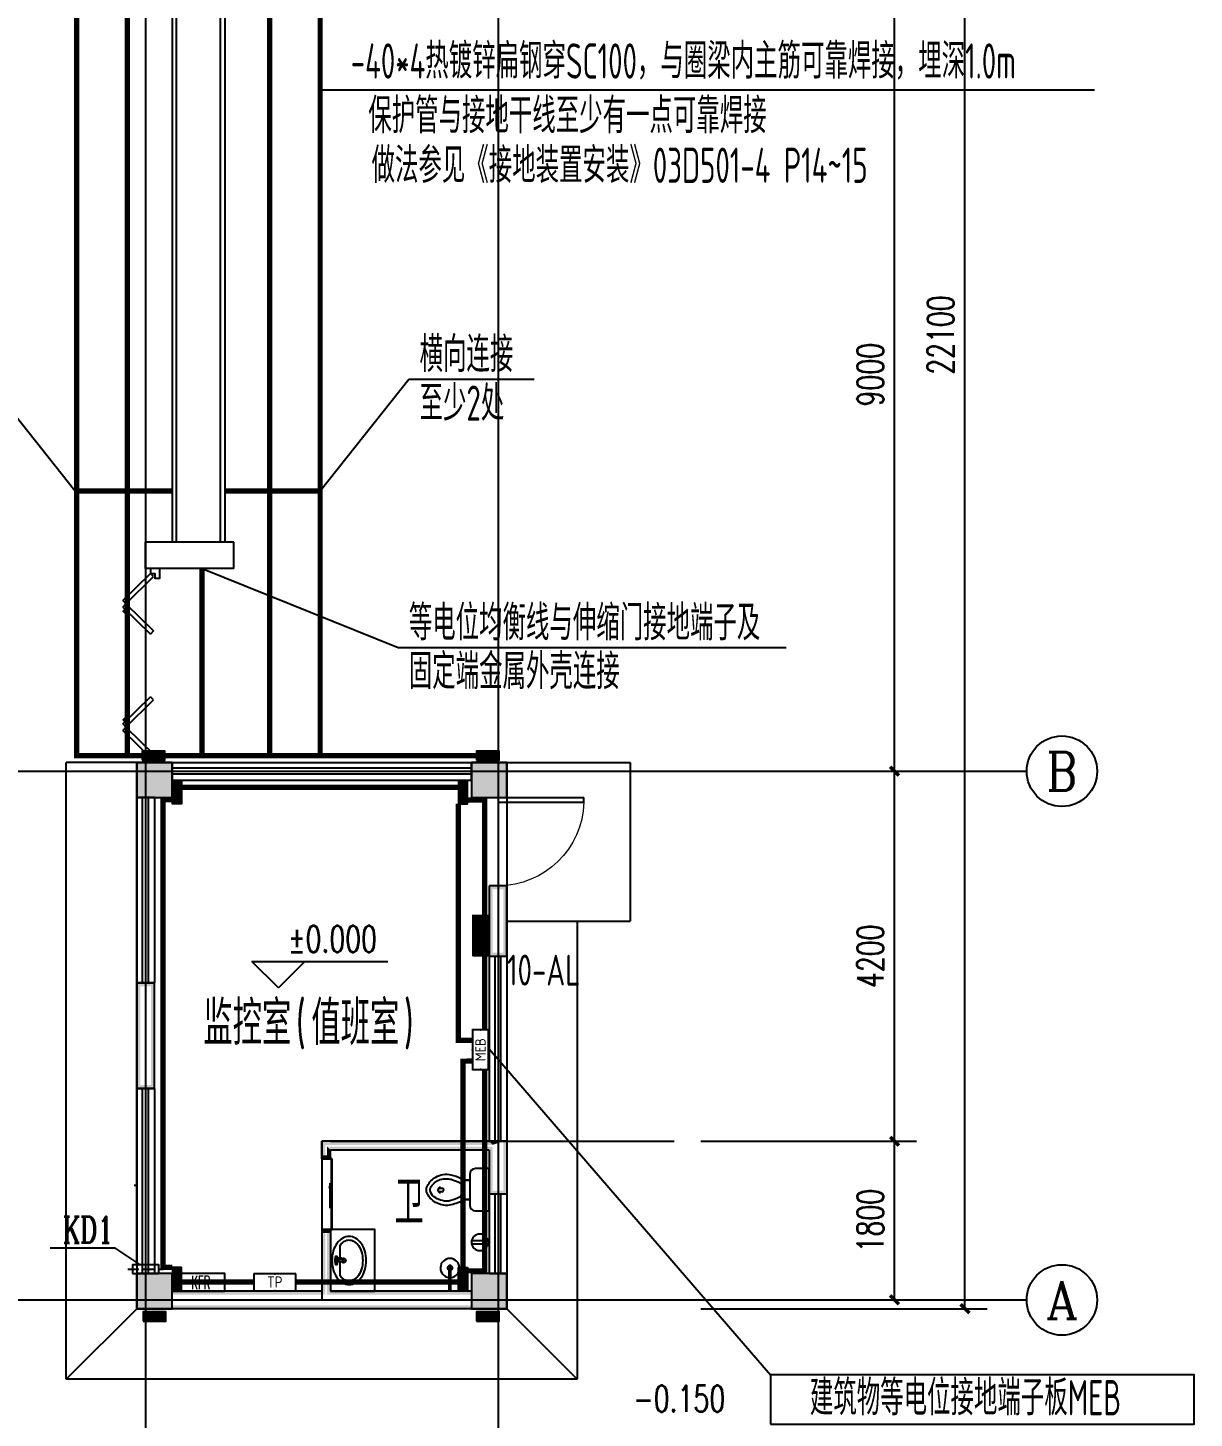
# Model space of a CAD drawing. Extents: x 5600590 to 5949977, y -428435 to -354779.
# Drawn here: x 5883758 to 5896996, y -402474 to -386696 of the extents above; entities that cross this region are included whole.
import ezdxf
from ezdxf.enums import TextEntityAlignment as Align

# ---------------------------------------------------------------- set-up
doc = ezdxf.new("R2010")
doc.units = 0
doc.header["$LTSCALE"] = 1000
doc.header["$MEASUREMENT"] = 0
doc.linetypes.add('DASH', pattern=[0.35, 0.25, -0.1])
doc.layers.get('0').update_dxf_attribs({"linetype": 'CONTINUOUS'})
doc.layers.get('Defpoints').update_dxf_attribs({"linetype": 'CONTINUOUS'})
for name, color, linetype in [('AXIS_TEXT', 7, 'CONTINUOUS'), ('EQUIP-箱柜', 3, 'CONTINUOUS'), ('KD', 191, 'CONTINUOUS'), ('PUB_HATCH', 8, 'CONTINUOUS'), ('SIG_TEXT', 7, 'CONTINUOUS'), ('WIRE-接地', 4, 'CONTINUOUS'), ('卫厨', 253, 'CONTINUOUS'), ('厨卫布置', 6, 'CONTINUOUS'), ('建筑底图', 251, 'CONTINUOUS'), ('电气', 3, 'CONTINUOUS'), ('电气文字', 7, 'CONTINUOUS')]:
    doc.layers.add(name, color=color, linetype=linetype)
doc.styles.add('_TCH_AXIS', font='COMPLEX', dxfattribs={"bigfont": 'GBCBIG'})
doc.styles.add('_TCH_DIM', font='SIMPLEX', dxfattribs={"bigfont": 'GBCBIG'})
doc.styles.add('_TCH_DIM_T3', font='SIMPLEX', dxfattribs={"width": 0.7058823529411765, "bigfont": 'GBCBIG'})
doc.styles.add('_TCH_LABEL', font='COMPLEX', dxfattribs={"bigfont": 'GBCBIG'})
doc.styles.add('_TEL_DIM', font='sceie.shx', dxfattribs={"width": 0.8, "height": 3.5, "bigfont": 'sceic.shx'})
doc.styles.add('COMPLEX', font='COMPLEX')
doc.styles.add('DIM_FONT', font='SIMPLEX', dxfattribs={"width": 0.7, "bigfont": 'GBCBIG'})
doc.styles.add('SCEI', font='sceie.shx', dxfattribs={"width": 0.75, "bigfont": 'sceic.shx'})
doc.styles.add('schuco', font='sceie.shx', dxfattribs={"width": 0.7, "bigfont": 'sceic.shx'})
doc.styles.add('TG_LINETYPE', font='SIMPLEX', dxfattribs={"width": 0.8, "height": 3, "bigfont": 'HZTXT'})
doc.linetypes.add('TG_接地', pattern='A,0.75,0,["/",TG_LINETYPE,S=0.05,R=-8.594366926962348,X=-0.1,Y=-0.045],0.65,-0.13,0.13,-0.13', length=2)
doc.dimstyles.new('_TCH_ARCH&&100', dxfattribs={"dimtxt": 297.5, "dimasz": 100, "dimexe": 250, "dimexo": 300, "dimgap": 126.25, "dimtad": 1, "dimdec": 0, "dimzin": 0, "dimdsep": 46, "dimtxsty": '_TCH_DIM_T3', "dimblk": 'ARCHTICK', "dimcen": 0.09, "dimclrt": 7, "dimazin": 2, "dimtfac": 1, "dimtdec": 0, "dimtix": 1, "dimtmove": 2, "dimatfit": 3, "dimfxl": 0, "dimtolj": 1, "dimtzin": 0, "dimarcsym": 0})
pattern_1 = [(135, (5292911.060000667, -4738581.722494749), (-11.22532015133644, -11.22532015133644), [])]

# ---------------------------------------------------------------- blocks, each defined once
blk = doc.blocks.new('_AXISO')
blk.add_circle((0, 0), 0.5)
at = {"layer": 'AXIS_TEXT', "style": 'COMPLEX', "width": 1.041666666666667}
blk.add_attdef('A', text='', height=0.56, dxfattribs=at).set_placement((-0.25, -0.28), (0.25, -0.28), align=Align.FIT)
blk = doc.blocks.new('$TwtSys$00000139')
at = {"color": 7}
for p, q in [((-18.75, 91.8558653543696, 1e-08), (-18.75, -91.8558653543696, 1e-08)), ((18.75, 91.8558653543696, 1e-08), (18.75, -91.8558653543696, 1e-08))]:
    blk.add_line(p, q, dxfattribs=at)
blk.add_circle((0, 0, 1e-08), 93.75)
blk = doc.blocks.new('$plan$00000379')
at = {"layer": '卫厨'}
for p, q in [((-574.8150030926518, 18.02611091148638), (-536.0122078462721, 18.02611091148638)), ((-571.793630337485, 18.02611091148638), (-571.793630337485, 18.02611091148638)), ((-536.0122078462721, -21.97388908851362), (-576.1223916524535, -21.44219996647485))]:
    blk.add_line(p, q, dxfattribs=at)
for points in [[(-285, -109.9999999999999, -0.08237143858099732), (-434.2430248575398, -171.1144866279471, -0.1740470824314706), (-591.8551810229347, -152.0541382201461, -0.1528473020657922), (-702.0939010830311, -45.51443286621149, -0.2548696817408012), (-702.0939010830311, 45.51443286621149, -0.1351933975900247), (-606.5586613463634, 144.4587849712505, -0.1926795873782602), (-434.2430248575398, 171.1144866279471, -0.06671492325264759), (-319.8015900733578, 127.9793987303869, 0.008412373634282743), (-285, 109.9999999999999), (-219.9999999999999, 109.9999999999999), (-220, -110)], [(-306.9262664991139, -0.8683674691580023, -0.07376387316381303), (-317.3481625441127, -63.70912111690426, -0.219411140403852), (-336.9936403498192, -85.0700682716493, -0.01801629876342241), (-436.0513107298644, -122.2654513507056, -0.1630079138164891), (-533.2458641866729, -122.2654513507056, -0.08455933645491755), (-606.1777308904076, -91.92717690741405, -0.1855194945922019), (-665.8032110443054, -26.45408592303762, -0.2527856251577699), (-657.7289295423222, 38.65732423044675, -0.08369401797054446), (-606.1777308904076, 90.19044196909805, -0.07832297871755105), (-556.067464850182, 115.1360233295108, -0.08695088721093433), (-476.9922120850791, 125.6434390788939, -0.07127759831526258), (-415.7427124434507, 114.2651814588573, -0.02171937501492694), (-371.3527887252725, 97.07749431069588, 0.0161687077751177), (-336.9936403498192, 83.3333333333333, -0.1587682366350777), (-323.7586917040814, 72.9958866810358, -0.168813717977954), (-307.532161522342, 11.58422568069976)]]:
    blk.add_lwpolyline(points, format="xyb", close=True, dxfattribs=at)
for points in [[(-155, 240, 0.4142135623730953), (-219.9999999999999, 174.9999999999999, 0.4142135623730953)], [(-220, -175.0000000000001, 0.4142135623730948), (-155, -240, 0.4142135623730948)]]:
    blk.add_lwpolyline(points, format="xyb", dxfattribs=at)
for points in [[(-219.9999999999999, 174.9999999999999), (-220, -175)], [(0, 240), (-155, 240)], [(0, -240), (0, 240)], [(-219.9999999999999, 109.9999999999999), (-284.9999999999999, 109.9999999999999)], [(-285, -110), (-220, -110)], [(-155, -240), (0, -240)]]:
    blk.add_lwpolyline(points, dxfattribs=at)
for centre, radius, start, end in [((-548.839700754657, -2.590130554557462), 33.1624146246389, 100.0495452038997, 259.9504547961003), ((-536.0122078462721, -1.973889088513616), 20, 270, 90.00000000000001)]:
    blk.add_arc(centre, radius, start, end, dxfattribs=at)
blk = doc.blocks.new('$plan$00001626')
at = {"layer": '卫厨'}
blk.add_line((-10, 0), (10, 0), dxfattribs=at)
for points in [[(-123.5850770461802, 0), (132.8539606642444, 0)], [(-10, 0), (-10, -263.2773015346211)], [(10, 0), (10, -263.2773015346211)]]:
    blk.add_lwpolyline(points, dxfattribs=at)
for centre, radius, start, end in [((-1.818989403545856e-12, -262.4855752721051), 108.1369439929635, 95.30602732620896, 84.69397267379104), ((-1.818989403545856e-12, -262.4855752721051), 28.32655449442026, 110.6724887800963, 69.32751121990371), ((-1.818989403545856e-12, -260.1744987108068), 10.47030970714016, 197.2380860628321, 342.7619139371679)]:
    blk.add_arc(centre, radius, start, end, dxfattribs=at)
blk = doc.blocks.new('$lvtry$00000195')
at = {"color": 0}
for p, q in [((-165.1691291685966, -91.37854711315595), (-34.43534029864168, -91.37854711315595)), ((-16.69233966809043, -58.32463462447049), (-16.69233966809043, -48.48868728950038)), ((-16.18431635629895, -91.37854711315595), (-10.95621004794884, -91.37854711315595)), ((10.95620921340378, -91.37854711315595), (165.1691283340515, -91.37854711315595)), ((16.69233883354536, -58.32463462447049), (16.69233883354536, -48.48868728950038))]:
    blk.add_line(p, q, dxfattribs=at)
blk.add_lwpolyline([(272.6389248470841, -194.7421038927423, -0.132138150954981), (253.5803441062635, -265.5990382041637, -0.1066614028990579), (192.7848324525585, -332.4455661378452, -0.08333936943727896), (107.9217584108592, -373.8538565439521, -0.07203938757544345), (-4.172434273641557e-07, -389.4842077855137, -0.0720393875754408), (-107.9217592453751, -373.8538565439521, -0.08333936943727983), (-192.7848332870744, -332.4455661378452, -0.1066614028990598), (-253.5803449407795, -265.5990382041928, -0.1321381509549841), (-272.6389256816001, -194.7421038927714, -0.1321381509549794), (-253.5803449407795, -123.8851695813501, -0.1066614028990545), (-192.7848332870744, -57.03864164766856, -0.08333936943728208), (-107.9217592453751, -15.63035124156158, -0.07203938757544434), (-4.172725311946124e-07, 0, -0.07203938757544699), (107.9217584108592, -15.63035124156158, -0.08333936943728112), (192.7848324525585, -57.03864164766856, -0.1066614028990595), (253.5803441062635, -123.885169581321, -0.1321381509549796)], format="xyb", close=True, dxfattribs=at)
blk.add_circle((-4.172725311946124e-07, -58.32463462447049), 16.69233925081608, dxfattribs=at)
for centre, radius, start, end in [((-131.3919274636246, -194.7421038927569), 101.2469982179396, 149.890599619103, 180), ((-68.2857936002656, -231.3372843045508), 174.1962364631342, 128.9256896159892, 149.890599619103), ((-165.1691291685966, -111.3785471131559), 20, 90, 128.9256896159892), ((-40.18135765722764, -49.11782039451646), 10.06450358181337, 106.6095606707905, 258.1648168314234), ((-64.28781055433137, 218.3654626998468), 258.7112282179222, 274.7069152505645, 282.3731635936319), ((-74.62124821597172, -228.4838567084807), 172.5795059260873, 71.36004855192897, 79.18732016849276), ((-28.90521539268593, -95.1004367924179), 6.774339234079719, 155.3439801166094, 308.3224154564381), ((-170.980091672518, 3.459482849924825), 166.2489730946692, 324.8410728659958, 338.133718030356), ((-170.980091672518, 3.459482849924825), 169.652629299969, 324.8410728659958, 331.3523341770557), ((-28.90521539268593, -95.1004367924179), 3.370683028779979, 155.3439801166094, 308.3224154564381), ((100.4320492770821, -209.8662862320198), 169.6526292999691, 132.31406139628, 138.8253227073732), ((-4.172725311946124e-07, -130.729449080769), 25.04147884924896, 112.5160031671943, 67.4839968328057), ((100.4320492770821, -209.8662862320198), 166.2489730946693, 125.5326775435753, 138.8253227073732), ((-12.26054613540691, -73.92359848564956), 10.59940537502004, 201.8923753688605, 261.7740202046142), ((-4.172725311946124e-07, -48.48868728950038), 16.69233925081608, 0, 180), ((-381.0866104367124, -130.7378858590819), 372.2172360846195, 2.398242787222265, 6.762688832824211), ((-4.172725311946124e-07, -111.4875916514429), 9.902517937004529, 201.7836930228204, 338.2163069771796), ((64.28780971978631, 218.3654626998468), 258.7112282179222, 257.626836406368, 265.2930847494355), ((381.0866096021673, -130.7378858590528), 372.2172360846195, 170.1008309111423, 177.6017572127778), ((74.62124738151397, -228.4838567084807), 172.5795059260873, 100.8126798315072, 110.4190736218762), ((40.18135682268257, -49.11782039451646), 10.06450358181337, 281.8351831685765, 73.39043932920947), ((165.1691283340515, -111.3785471131559), 20, 51.07431038401079, 90), ((165.1691283340515, -111.3785471131559), 20, 51.07431038401079, 90), ((68.28579276577875, -231.3372843045508), 174.1962364631293, 30.10940038089703, 51.07431038401079), ((131.3919266291668, -194.7421038927569), 101.2469982179356, 0, 30.10940038089703), ((-131.3919274636537, -194.7421038927569), 101.2469982179332, 180, 210.109400380897), ((-68.2857936002656, -158.1469234809629), 174.1962364631246, 210.109400380897, 234.462320201174), ((-27.00015761008763, -100.347037374042), 245.2267269097811, 234.462320201174, 253.5182607968169), ((27.00015677554256, -100.347037374042), 245.2267269097772, 286.4817392031831, 305.537679798826), ((68.28579276577875, -158.1469234809629), 174.1962364631294, 305.537679798826, 329.890599619103), ((131.3919266291668, -194.7421038927569), 101.2469982179359, 329.890599619103, 0), ((-4.172725311946124e-07, -9.089240177010652), 340.394967608484, 253.5182607968169, 270), ((-4.172725311946124e-07, -9.089240177039756), 340.3949676084785, 270, 286.4817392031831)]:
    blk.add_arc(centre, radius, start, end, dxfattribs=at)
for p in [(-4.172725311946124e-07, -58.32463462447049), (-4.172725311946124e-07, -130.729449080769)]:
    blk.add_point(p, dxfattribs=at)
blk = doc.blocks.new('2sgfsgfgsfdgfsdgsdgfs')
at = {"layer": '厨卫布置'}
blk.add_lwpolyline([(0, -600), (200, -600), (200, 0), (0, 0)], close=True, dxfattribs=at)
at = {"layer": '厨卫布置', "style": 'DIM_FONT', "width": 0.5624999999999999}
blk.add_text('KFR', height=150, rotation=90, dxfattribs=at).set_placement((177.2764637254331, -383.0082494236558))
blk = doc.blocks.new('kk')
at = {"linetype": 'DASH', "ltscale": 0.5}
blk.add_wipeout([(-49.999999999999986, -150.00000000000006), (-49.99999999999998, 150), (50.00000000000001, 150), (49.999999999999936, -149.99999999999994)], dxfattribs=at).dxf.layer = 'KD'
at = {"layer": 'KD', "linetype": 'DASH', "ltscale": 0.5}
blk.add_line((0, -200), (0, 200), dxfattribs=at)
blk.add_lwpolyline([(-50, -150), (-50, 150), (50, 150), (50, -150)], close=True, dxfattribs=at)
at = {"layer": 'KD'}
blk.add_lwpolyline([(-49.99999999999999, -150), (-49.99999999999998, 150), (50.00000000000001, 150), (49.99999999999994, -150)], close=True, dxfattribs=at)
blk = doc.blocks.new('_ArchTick')
at = {"color": 0, "linetype": 'ByBlock', "const_width": 0.4}
blk.add_lwpolyline([(-0.5, -0.5), (0.5, 0.5)], dxfattribs=at)
blk = doc.blocks.new('*D30')
at = {"layer": 'Defpoints', "color": 0, "transparency": 16777216}
for p in [(5891094.927517417, -379132.3666890896), (5894394.927517419, -379132.3666890896), (5891094.927517417, -401232.3666890897)]:
    blk.add_point(p, dxfattribs=at)
at = {"layer": '建筑底图', "color": 0, "lineweight": -2, "transparency": 16777216}
for p, q in [((5891394.927517417, -379132.3666890896), (5894644.927517419, -379132.3666890896)), ((5894394.927517419, -401232.3666890897), (5894394.927517419, -379132.3666890896)), ((5891394.927517417, -401232.3666890897), (5894644.927517419, -401232.3666890897))]:
    blk.add_line(p, q, dxfattribs=at)
at = {"layer": '建筑底图', "color": 0, "lineweight": -2, "transparency": 16777216, "xscale": 100, "yscale": 100, "zscale": 100}
for p, rotation in [((5894394.927517419, -379132.3666890896), 90), ((5894394.927517419, -401232.3666890897), 270)]:
    blk.add_blockref('_ArchTick', p, dxfattribs=dict(at, rotation=rotation))
at = {"layer": '建筑底图', "color": 7, "transparency": 16777216, "insert": (5894119.927517419, -390182.3666890887), "char_height": 297.5, "attachment_point": 5, "rotation": 90, "style": '_TCH_DIM_T3'}
blk.add_mtext('\\A1;22100', dxfattribs=at)
blk = doc.blocks.new('*D31')
at = {"layer": 'Defpoints', "color": 0, "transparency": 16777216}
for p in [(5891094.927517417, -399332.3666890897), (5893594.927517419, -399332.3666890897), (5891094.927517417, -401132.3666890897)]:
    blk.add_point(p, dxfattribs=at)
at = {"layer": '建筑底图', "color": 0, "lineweight": -2, "transparency": 16777216}
for p, q in [((5891394.927517417, -399332.3666890897), (5893844.927517419, -399332.3666890897)), ((5893594.927517419, -401132.3666890897), (5893594.927517419, -399332.3666890897)), ((5891394.927517417, -401132.3666890897), (5893844.927517419, -401132.3666890897))]:
    blk.add_line(p, q, dxfattribs=at)
at = {"layer": '建筑底图', "color": 0, "lineweight": -2, "transparency": 16777216, "xscale": 100, "yscale": 100, "zscale": 100}
for p, rotation in [((5893594.927517419, -399332.3666890897), 90), ((5893594.927517419, -401132.3666890897), 270)]:
    blk.add_blockref('_ArchTick', p, dxfattribs=dict(at, rotation=rotation))
at = {"layer": '建筑底图', "color": 7, "transparency": 16777216, "insert": (5893319.927517419, -400232.3666890888), "char_height": 297.5, "attachment_point": 5, "rotation": 90, "style": '_TCH_DIM_T3'}
blk.add_mtext('\\A1;1800', dxfattribs=at)
blk = doc.blocks.new('*D32')
at = {"layer": 'Defpoints', "color": 0, "transparency": 16777216}
for p in [(5891094.927517417, -395132.3666890897), (5893594.927517419, -395132.3666890897), (5891094.927517417, -399332.3666890897)]:
    blk.add_point(p, dxfattribs=at)
at = {"layer": '建筑底图', "color": 0, "lineweight": -2, "transparency": 16777216}
for p, q in [((5891394.927517417, -395132.3666890897), (5893844.927517419, -395132.3666890897)), ((5893594.927517419, -399332.3666890897), (5893594.927517419, -395132.3666890897)), ((5891394.927517417, -399332.3666890897), (5893844.927517419, -399332.3666890897))]:
    blk.add_line(p, q, dxfattribs=at)
at = {"layer": '建筑底图', "color": 0, "lineweight": -2, "transparency": 16777216, "xscale": 100, "yscale": 100, "zscale": 100}
for p, rotation in [((5893594.927517419, -395132.3666890897), 90), ((5893594.927517419, -399332.3666890897), 270)]:
    blk.add_blockref('_ArchTick', p, dxfattribs=dict(at, rotation=rotation))
at = {"layer": '建筑底图', "color": 7, "transparency": 16777216, "insert": (5893319.927517419, -397232.3666890888), "char_height": 297.5, "attachment_point": 5, "rotation": 90, "style": '_TCH_DIM_T3'}
blk.add_mtext('\\A1;4200', dxfattribs=at)
blk = doc.blocks.new('*D33')
at = {"layer": 'Defpoints', "color": 0, "transparency": 16777216}
for p in [(5891094.927517417, -386132.3666890896), (5893594.927517419, -386132.3666890896), (5891094.927517417, -395132.3666890897)]:
    blk.add_point(p, dxfattribs=at)
at = {"layer": '建筑底图', "color": 0, "lineweight": -2, "transparency": 16777216}
for p, q in [((5891394.927517417, -386132.3666890896), (5893844.927517419, -386132.3666890896)), ((5893594.927517419, -395132.3666890897), (5893594.927517419, -386132.3666890896)), ((5891394.927517417, -395132.3666890897), (5893844.927517419, -395132.3666890897))]:
    blk.add_line(p, q, dxfattribs=at)
at = {"layer": '建筑底图', "color": 0, "lineweight": -2, "transparency": 16777216, "xscale": 100, "yscale": 100, "zscale": 100}
for p, rotation in [((5893594.927517419, -386132.3666890896), 90), ((5893594.927517419, -395132.3666890897), 270)]:
    blk.add_blockref('_ArchTick', p, dxfattribs=dict(at, rotation=rotation))
at = {"layer": '建筑底图', "color": 7, "transparency": 16777216, "insert": (5893319.927517419, -390632.3666890887), "char_height": 297.5, "attachment_point": 5, "rotation": 90, "style": '_TCH_DIM_T3'}
blk.add_mtext('\\A1;9000', dxfattribs=at)
blk = doc.blocks.new('$DorLib2D$00000034')
for p, q in [((-0.3348234125231649, 0.1426552639182747), (-0.4750000000005821, 1.005618107304962e-12)), ((-0.3181802983995001, 0.1263013287125923), (-0.4583568858769172, -0.01635393520467663)), ((-0.3348234125231649, 0.1426552639182747), (-0.3181802983995001, 0.1263013287125923)), ((-0.3015371842758353, 0.1426552639182747), (-0.3181802983995001, 0.1263013287125923)), ((-0.3181802983995001, 0.1263013287125923), (-0.1780037109220829, -0.01635393520467663)), ((-0.3015371842758353, 0.1426552639182747), (-0.161360596798418, 1.005629949683892e-12)), ((0.3015371842758353, 0.1426552639182747), (0.161360596798418, 1.005629949683892e-12)), ((0.3181802983995001, 0.1263013287125923), (0.1780037109220829, -0.01635393520467663)), ((0.3015371842758353, 0.1426552639182747), (0.3181802983995001, 0.1263013287125923)), ((0.3348234125231649, 0.1426552639182747), (0.3181802983995001, 0.1263013287125923)), ((0.3181802983995001, 0.1263013287125923), (0.4583568858769172, -0.01635393520467663)), ((0.3348234125231649, 0.1426552639182747), (0.4750000000005821, 1.005618107304962e-12)), ((-0.5000000000006187, -0.04799999999931984), (-0.5000000000007416, 1.009889653385773e-12)), ((-0.4583568858769172, -0.01635393520467663), (-0.4750000000005821, 1.005618107304962e-12)), ((-0.1780037109220829, -0.01635393520467663), (-0.161360596798418, 1.005629949683892e-12)), ((0.1780037109220829, -0.01635393520467663), (0.161360596798418, 1.005629949683892e-12)), ((0.4583568858769172, -0.01635393520467663), (0.4750000000005821, 1.005618107304962e-12)), ((0.5000000000007416, -0.04799999999931984), (0.5000000000007416, 1.009889653385773e-12))]:
    blk.add_line(p, q)
for points in [[(-0.2898728090204765, 0.1307846330202903), (-0.2803624580926677, 0.1401297388521084), (-0.2549744755672762, 0.114292832613611), (-0.2644848264950846, 0.1049477267817925)], [(-0.2866020219793401, 0.1274560101955572), (-0.2804202938762643, 0.1335303289862392), (-0.2615738854331457, 0.1143506683972074), (-0.2677556135362211, 0.1082763496065255)], [(0.2898728090204765, 0.1307846330202903), (0.2803624580926677, 0.1401297388521084), (0.2549744755672762, 0.114292832613611), (0.2644848264950846, 0.1049477267817925)], [(0.2866020219793401, 0.1274560101955572), (0.2804202938762643, 0.1335303289862392), (0.2615738854331457, 0.1143506683972074), (0.2677556135362211, 0.1082763496065255)], [(-0.5000000000006185, 7.574172400385726e-13), (-0.4750000000005819, 7.548450753351198e-13), (-0.4750000000005796, -0.02299999999928072), (-0.4500000000005404, -0.02299999999928072), (-0.4500000000005404, -0.04799999999931984), (-0.5000000000006187, -0.04799999999931984)], [(0.5000000000006185, 7.574172400385726e-13), (0.4750000000005819, 7.548450753351198e-13), (0.4750000000005796, -0.02299999999928072), (0.4500000000005404, -0.02299999999928072), (0.4500000000005404, -0.04799999999931984), (0.5000000000006187, -0.04799999999931984)]]:
    blk.add_lwpolyline(points)
blk = doc.blocks.new('$WINLIB2D$00000001')
at = {"color": 0}
for points in [[(-0.4999999999999964, 0.5000000000000142), (-0.4999999999999964, -0.4999999999999858)], [(-0.4999999999999964, 0.5000000000000142), (0.5000000000000036, 0.5000000000000142)], [(0.5000000000000036, -0.4999999999999858), (0.5000000000000036, 0.5000000000000142)], [(0.5000000000000036, 0.1666666666666714), (-0.4999999999999964, 0.1666666666666714)], [(0.5000000000000036, -0.1666666666666572), (-0.4999999999999964, -0.1666666666666572)], [(-0.4999999999999964, -0.4999999999999858), (0.5000000000000036, -0.4999999999999858)]]:
    blk.add_lwpolyline(points, dxfattribs=at)
blk = doc.blocks.new('$DorLib2D$00000129')
at = {"color": 0, "linetype": 'Continuous'}
for p, q in [((-0.5, 0.5450265822420022), (-0.5, 0.6866180048083095)), ((-0.5, 0.6866180048083095), (0.5, 0.6866180048083095)), ((0.5, 0.6866180048083095), (0.5, 0.5450265822420022)), ((0.5, 0.5450265822420022), (-0.5, 0.5450265822420022)), ((-0.5, 0.5000000000000213), (-0.5, 0.5450265822420022)), ((-0.2000000000007276, 0.4374999999999929), (0.1583561238185212, 0.4374999999999929)), ((0.1583561238185212, 0.4374999999999929), (0.08044729752509738, 0.3407772342442641)), ((0.08044729752509738, 0.3407772342442641), (0.08044729752509738, 0.4375)), ((0.5, 0.5000000000000213), (0.5, 0.5450265822420022))]:
    blk.add_line(p, q, dxfattribs=at)
blk = doc.blocks.new('$DorLib2D$00000001')
for p, q in [((0.45, 0.9750000000000001), (0.5000000000000002, 0.9750000000000001)), ((0.45, 0), (0.45, 0.9750000000000001)), ((0.5, 0), (0.5, 0.9750000000000001)), ((0.5, 0), (0.45, 0))]:
    blk.add_line(p, q)
at = {"lineweight": 13}
blk.add_arc((0.475, 0), 0.975, 91.4692835813538, 180, dxfattribs=at)
blk = doc.blocks.new('_FZH')
blk.add_lwpolyline([(-0.5, -0.5), (0.5, -0.5), (0.5, 0.5), (-0.5, 0.5)], close=True)
at = {"layer": 'PUB_HATCH'}
blk.add_solid([(-0.5, -0.5), (0.5, -0.5), (-0.5, 0.5), (0.5, 0.5)], dxfattribs=at)
blk = doc.blocks.new('$equip$00002907')
for p, q in [((0.75, 0.5999999999949068), (-0.75, 0.5999999999949068)), ((-0.75, 0.5999999999949068), (-0.75, 0)), ((0.75, 0), (0.75, 0.5999999999949068)), ((-0.75, 0), (0.75, 0))]:
    blk.add_line(p, q)
at = {"const_width": 0.06666666666666667}
blk.add_lwpolyline([(-0.75, 0.5999999999949068), (-0.75, 0), (0.75, 0), (0.75, 0.5999999999949068), (-0.75, 0.5999999999949068), (-0.75, 0)], dxfattribs=at)
for p in [(0, 0.5999999999949068), (-0.75, 0.2999999999992724), (0, 0), (0.75, 0.2999999999992724)]:
    blk.add_point(p)
at = {"color": 7, "style": '_TEL_DIM'}
blk.add_attdef('$TEXT$', text='', height=0.4, dxfattribs=at).set_placement((0, 0.2999999999956344), align=Align.MIDDLE_CENTER)
at = {"color": 7, "style": '_TEL_DIM', "flags": 1}
for tag in ['REMARK', 'A']:
    blk.add_attdef(tag, text='', height=2e-05, dxfattribs=at).set_placement((0, 0), align=Align.MIDDLE_CENTER)
blk = doc.blocks.new('*X111')
at = {"color": 0}
for p, q in [((-250, 32.84271247461896), (-82.84271247461896, 200)), ((-250, 68.19805153394634), (-118.1980515339463, 200)), ((-250, 103.5533905932737), (-153.5533905932737, 200)), ((-250, 138.9087296526011), (-188.9087296526011, 200)), ((-250, 174.2640687119285), (-224.2640687119285, 200)), ((-247.4873734152916, 0), (-47.48737341529158, 200)), ((-212.1320343559642, 0), (-12.13203435596424, 200)), ((-176.7766952966369, 0), (23.22330470336314, 200)), ((-141.4213562373095, 0), (58.57864376269053, 200)), ((-106.0660171779821, 0), (93.93398282201788, 200)), ((-70.71067811865474, 0), (129.2893218813453, 200)), ((-35.35533905932737, 0), (164.6446609406726, 200)), ((0, 0), (200, 200)), ((35.35533905932737, 0), (235.3553390593274, 200)), ((70.71067811865474, 0), (250, 179.2893218813453)), ((106.0660171779821, 0), (250, 143.9339828220179)), ((141.4213562373095, 0), (250, 108.5786437626905)), ((176.7766952966369, 0), (250, 73.22330470336315)), ((212.1320343559642, 0), (250, 37.86796564403577)), ((247.4873734152916, 0), (250, 2.512626584708425))]:
    blk.add_line(p, q, dxfattribs=at)
blk = doc.blocks.new('$equip$00002943')
for p, q in [((-0.75, 0.5999999999985448), (-0.75, 0)), ((0.75, 0.5999999999985448), (-0.75, 0.5999999999985448)), ((0.75, 0), (0.75, 0.5999999999985448)), ((-0.75, 0), (0.75, 0))]:
    blk.add_line(p, q)
for points, const_width in [([(-0.75, 0.2999999999992724), (0.75, 0.2999999999992724)], 0.6000000000000001), ([(-0.75, 0.5999999999985448), (-0.75, 0), (0.75, 0), (0.75, 0.5999999999985448), (-0.75, 0.5999999999985448), (-0.75, 0)], 0.06666666666666667)]:
    blk.add_lwpolyline(points, dxfattribs=dict(const_width=const_width))
for p in [(0, 0.5999999999985448), (-0.75, 0.2999999999992724), (0, 0), (0.75, 0.2999999999992724)]:
    blk.add_point(p)
at = {"xscale": 0.00300000000061118, "yscale": 0.00300000000061118, "zscale": 0.00300000000061118}
blk.add_blockref('*X111', (0, 0), dxfattribs=at)
at = {"color": 7, "style": '_TEL_DIM', "flags": 1}
for tag in ['REMARK', 'A']:
    blk.add_attdef(tag, text='', height=2e-05, dxfattribs=at).set_placement((0, 0), align=Align.MIDDLE_CENTER)
blk = doc.blocks.new('$equip$00002923')
for p, q in [((0.75, 0.5999999999949068), (-0.75, 0.5999999999949068)), ((-0.75, 0.5999999999949068), (-0.75, 0)), ((0.75, 0), (0.75, 0.5999999999949068)), ((-0.75, 0), (0.75, 0))]:
    blk.add_line(p, q)
at = {"const_width": 0.04}
blk.add_lwpolyline([(-0.75, 0.5999999999949068), (-0.75, 0), (0.75, 0), (0.75, 0.5999999999949068), (-0.75, 0.5999999999949068), (-0.75, 0)], dxfattribs=at)
for p in [(0, 0.5999999999949068), (-0.75, 0.2999999999992724), (0, 0), (0.75, 0.2999999999992724)]:
    blk.add_point(p)
at = {"color": 7, "style": '_TEL_DIM'}
blk.add_attdef('$TEXT$', text='', height=0.4, dxfattribs=at).set_placement((0, 0.2999999999956344), align=Align.MIDDLE_CENTER)
at = {"color": 7, "style": '_TEL_DIM', "flags": 1}
for tag in ['REMARK', 'A']:
    blk.add_attdef(tag, text='', height=2e-05, dxfattribs=at).set_placement((0, 0), align=Align.MIDDLE_CENTER)

msp = doc.modelspace()

# ---------------------------------------------------------------- hatches: boundary and pattern name
at = {"layer": 'SIG_TEXT'}
h = msp.add_hatch(dxfattribs=at)
h.set_pattern_fill('ANSI31', color=256, scale=10, angle=180, style=0)
h.set_pattern_definition([(225, (10228733.48589178, -990742.1218777339), (11.22532015133644, -11.22532015133644), [])])
h.paths.add_polyline_path([(5885057.665994756, -395008.2408091503), (5885315.130289381, -395008.2408091503), (5885315.130289381, -394903.5580184537), (5885057.665994756, -394903.5580184537)])
h = msp.add_hatch(dxfattribs=at)
h.set_pattern_fill('ANSI31', color=256, scale=10, angle=180, style=0)
h.set_pattern_definition([(225, (10232527.84825129, -990742.1218777339), (11.22532015133644, -11.22532015133644), [])])
h.paths.add_polyline_path([(5888852.028354265, -395008.2408091503), (5889109.49264889, -395008.2408091503), (5889109.49264889, -394903.5580184537), (5888852.028354265, -394903.5580184537)])
h = msp.add_hatch(dxfattribs=at)
h.set_pattern_fill('ANSI31', color=256, scale=10, angle=90, style=0)
h.set_pattern_definition(pattern_1)
h.paths.add_polyline_path([(5885504.247940365, -395244.0602536234), (5885504.247940365, -395501.5245482489), (5885399.565149669, -395501.5245482489), (5885399.565149669, -395244.0602536234)])
h = msp.add_hatch(dxfattribs=at)
h.set_pattern_fill('ANSI31', color=256, scale=10, angle=90, style=0)
h.set_pattern_definition(pattern_1)
h.paths.add_polyline_path([(5888644.941069251, -395244.0602536234), (5888644.941069251, -395501.5245482489), (5888749.623859948, -395501.5245482489), (5888749.623859948, -395244.0602536234)])
h = msp.add_hatch(dxfattribs=at)
h.set_pattern_fill('ANSI31', color=256, scale=10, angle=90, style=0)
h.set_pattern_definition(pattern_1)
h.paths.add_polyline_path([(5885504.247940365, -401020.6731245562), (5885504.247940365, -400763.2088299308), (5885399.565149669, -400763.2088299308), (5885399.565149669, -401020.6731245562)])
h = msp.add_hatch(dxfattribs=at)
h.set_pattern_fill('ANSI31', color=256, scale=10, angle=90, style=0)
h.set_pattern_definition(pattern_1)
h.paths.add_polyline_path([(5888644.941069251, -401020.6731245562), (5888644.941069251, -400763.2088299308), (5888749.623859948, -400763.2088299308), (5888749.623859948, -401020.6731245562)])
h = msp.add_hatch(dxfattribs=at)
h.set_pattern_fill('ANSI31', color=256, scale=10, angle=180, style=0)
h.set_pattern_definition([(225, (10228742.44606006, -997106.9894547577), (11.22532015133644, -11.22532015133644), [])])
h.paths.add_polyline_path([(5885066.626163041, -401373.1083861741), (5885324.090457667, -401373.1083861741), (5885324.090457667, -401268.4255954775), (5885066.626163041, -401268.4255954775)])
h = msp.add_hatch(dxfattribs=at)
h.set_pattern_fill('ANSI31', color=256, scale=10, angle=180, style=0)
h.set_pattern_definition([(225, (10232527.84825129, -997106.9894547577), (11.22532015133644, -11.22532015133644), [])])
h.paths.add_polyline_path([(5888852.028354265, -401373.1083861741), (5889109.49264889, -401373.1083861741), (5889109.49264889, -401268.4255954775), (5888852.028354265, -401268.4255954775)])
at = {"layer": '建筑底图'}
for points in [[(5885394.927517417, -395032.3666890896), (5884994.927517417, -395032.3666890896), (5885034.927517417, -395072.3666890896), (5885354.927517417, -395072.3666890896)], [(5884994.927517417, -395032.3666890896), (5884994.927517417, -395432.3666890896), (5885034.927517417, -395392.3666890896), (5885034.927517417, -395072.3666890896)], [(5885394.927517417, -395432.3666890896), (5885394.927517417, -395032.3666890896), (5885354.927517417, -395072.3666890896), (5885354.927517417, -395392.3666890896)], [(5889194.927517417, -395032.3666890896), (5888794.927517417, -395032.3666890896), (5888834.927517417, -395072.3666890896), (5889154.927517417, -395072.3666890896)], [(5888794.927517417, -395032.3666890896), (5888794.927517417, -395432.3666890896), (5888834.927517417, -395392.3666890896), (5888834.927517417, -395072.3666890896)], [(5889194.927517417, -395432.3666890896), (5889194.927517417, -395032.3666890896), (5889154.927517417, -395072.3666890896), (5889154.927517417, -395392.3666890896)], [(5884994.927517417, -395432.3666890896), (5885394.927517417, -395432.3666890896), (5885354.927517417, -395392.3666890896), (5885034.927517417, -395392.3666890896)], [(5888794.927517417, -395432.3666890896), (5889194.927517417, -395432.3666890896), (5889154.927517417, -395392.3666890896), (5888834.927517417, -395392.3666890896)], [(5888994.927517103, -396432.3666866234), (5888994.927516728, -397232.3666888502), (5889034.927516746, -397192.3666888692), (5889034.927517084, -396472.3666866234)], [(5889194.927518608, -396432.3666867184), (5888994.927517103, -396432.3666866234), (5889034.927517084, -396472.3666866234), (5889154.927518589, -396472.3666866994)], [(5889194.927518228, -397232.3666889453), (5889194.927518608, -396432.3666867184), (5889154.927518589, -396472.3666866994), (5889154.927518247, -397192.3666889263)], [(5888994.927516728, -397232.3666888502), (5889194.927518228, -397232.3666889453), (5889154.927518247, -397192.3666889263), (5889034.927516746, -397192.3666888692)], [(5885194.927516635, -397532.3666891877), (5884994.927516026, -397532.3666891879), (5885034.927516026, -397572.3666891879), (5885154.927516635, -397572.3666891878)], [(5884994.927516026, -397532.3666891879), (5884994.927516039, -398732.3666984135), (5885034.927516039, -398692.3666984134), (5885034.927516026, -397572.3666891879)], [(5885194.927516631, -398732.3666984133), (5885194.927516635, -397532.3666891877), (5885154.927516635, -397572.3666891878), (5885154.927516631, -398692.3666984134)], [(5884994.927516039, -398732.3666984135), (5885194.927516631, -398732.3666984133), (5885154.927516631, -398692.3666984134), (5885034.927516039, -398692.3666984134)], [(5888994.927515717, -399332.3666883011), (5887094.927513896, -399332.3666903079), (5887134.927514703, -399372.3666904894), (5889034.927515699, -399372.3666884826)], [(5887094.927518065, -399532.3666884402), (5887094.927513896, -399332.3666903079), (5887134.927514703, -399372.3666904894), (5887134.927518065, -399532.3666879216)], [(5888994.927515717, -399332.3666883011), (5889034.927515699, -399372.3666884826), (5889154.927517275, -399332.3666890897)], [(5889194.927515308, -399332.3666880915), (5889194.927516545, -399932.3666857606), (5889154.927516545, -399932.366685843), (5889154.927515308, -399332.3666881739)], [(5887094.927518065, -399532.3666884402), (5887194.927516806, -399532.3666871438), (5887194.927516287, -399492.3666871438), (5887094.927517546, -399492.3666884402)], [(5888994.927519748, -399432.3666884942), (5887194.927513473, -399432.3666903954), (5887154.927515106, -399392.366690214), (5889034.927519009, -399392.3666882283)], [(5887194.927516806, -399532.3666871438), (5887194.927513473, -399432.3666903954), (5887154.927515106, -399392.366690214), (5887154.927516806, -399532.3666876624)], [(5888994.927519748, -399432.3666884942), (5888994.927520621, -399932.3666861728), (5889034.927520621, -399932.3666860904), (5889034.927519009, -399392.3666882283)], [(5889194.927516545, -399932.3666857606), (5888994.927520621, -399932.3666861728), (5888994.927520538, -399892.3666861728), (5889194.927516462, -399892.3666857606)], [(5887094.927517894, -400332.3666862291), (5887094.927516757, -401032.3666874148), (5887134.927517218, -401072.3666873929), (5887134.927517894, -400332.3666862839)], [(5887194.927516642, -400332.366686366), (5887094.927517894, -400332.3666862291), (5887094.927517839, -400372.3666862291), (5887194.927516587, -400372.366686366)], [(5887194.927516642, -400332.366686366), (5887194.927515907, -401032.3666880691), (5887154.927515338, -401072.3666878217), (5887154.927516642, -400332.3666863113)], [(5889194.927517417, -400832.3666890896), (5888794.927517417, -400832.3666890896), (5888834.927517417, -400872.3666890896), (5889154.927517417, -400872.3666890896)], [(5888794.927517417, -400832.3666890896), (5888794.927517417, -401232.3666890896), (5888834.927517417, -401192.3666890896), (5888834.927517417, -400872.3666890896)], [(5889194.927517417, -401232.3666890896), (5889194.927517417, -400832.3666890896), (5889154.927517417, -400872.3666890896), (5889154.927517417, -401192.3666890896)], [(5885394.927517417, -401032.3666888821), (5885394.927517417, -401072.3666888946), (5887134.927517218, -401072.3666873929), (5887094.927516757, -401032.3666874148)], [(5887594.927520236, -401032.3666870977), (5887194.927515907, -401032.3666880691), (5887154.927515338, -401072.3666878217), (5887594.92752027, -401072.3666870977)], [(5888794.927517417, -401072.3666863266), (5888794.927517417, -401032.3666863266), (5887594.927516641, -401032.3666882106), (5887594.927516704, -401072.3666882106)], [(5884994.927517417, -401232.3666890896), (5885394.927517417, -401232.3666890896), (5885354.927517417, -401192.3666890896), (5885034.927517417, -401192.3666890896)], [(5885394.927517417, -401192.3666876964), (5885394.927517417, -401232.3666877052), (5887094.927516885, -401232.3666861585), (5887094.927516851, -401192.3666861585)], [(5887594.927520409, -401232.3666857269), (5887094.927516885, -401232.3666861585), (5887094.927516851, -401192.3666861585), (5887594.927520375, -401192.3666857269)], [(5888794.927517417, -401232.3666831731), (5888794.927517417, -401192.3666831731), (5887594.927516893, -401192.3666850572), (5887594.927516956, -401232.3666850572)], [(5888794.927517417, -401232.3666890896), (5889194.927517417, -401232.3666890896), (5889154.927517417, -401192.3666890896), (5888834.927517417, -401192.3666890896)]]:
    msp.add_hatch(color=256, dxfattribs=at).paths.add_polyline_path(points)

# ---------------------------------------------------------------- linework, layer by layer
at = {"layer": 'SIG_TEXT', "ltscale": 5}
for points in [[(5885057.665994756, -395008.2408091503), (5885315.130289381, -395008.2408091503), (5885315.130289381, -394903.5580184537), (5885057.665994756, -394903.5580184537)], [(5888852.028354265, -395008.2408091503), (5889109.49264889, -395008.2408091503), (5889109.49264889, -394903.5580184537), (5888852.028354265, -394903.5580184537)], [(5885504.247940365, -395244.0602536234), (5885504.247940365, -395501.5245482489), (5885399.565149669, -395501.5245482489), (5885399.565149669, -395244.0602536234)], [(5888644.941069251, -395244.0602536234), (5888644.941069251, -395501.5245482489), (5888749.623859948, -395501.5245482489), (5888749.623859948, -395244.0602536234)], [(5885504.247940365, -401020.6731245562), (5885504.247940365, -400763.2088299308), (5885399.565149669, -400763.2088299308), (5885399.565149669, -401020.6731245562)], [(5888644.941069251, -401020.6731245562), (5888644.941069251, -400763.2088299308), (5888749.623859948, -400763.2088299308), (5888749.623859948, -401020.6731245562)], [(5885066.626163041, -401373.1083861741), (5885324.090457667, -401373.1083861741), (5885324.090457667, -401268.4255954775), (5885066.626163041, -401268.4255954775)], [(5888852.028354265, -401373.1083861741), (5889109.49264889, -401373.1083861741), (5889109.49264889, -401268.4255954775), (5888852.028354265, -401268.4255954775)]]:
    msp.add_lwpolyline(points, close=True, dxfattribs=at)
at = {"layer": 'WIRE-接地', "linetype": 'TG_接地', "const_width": 60}
for points in [[(5885057.665994756, -394955.899413802), (5884313.077140903, -394955.899413802), (5884313.077140903, -378677.3423604371), (5887076.210306324, -378677.3423604371), (5887076.210306324, -394955.899413802)], [(5884887.017968967, -394955.899413802), (5884887.017968967, -378677.3423604371)], [(5886502.269478261, -394955.899413802), (5886502.269478261, -378677.3423604371)], [(5885396.51164149, -391951.0886339115), (5884313.077140903, -391951.0886339115)], [(5885996.51164149, -391951.0886339115), (5887076.210306324, -391951.0886339115)], [(5885735.505413417, -392832.3666891129), (5885735.505413417, -394955.899413802)], [(5885315.130289381, -394955.899413802), (5888852.028354265, -394955.899413802)], [(5885504.247940365, -395315.2079155997), (5888644.941069251, -395315.2079155997)], [(5888644.941069251, -395501.5245482489), (5888644.941069251, -398186.2658589846), (5888805.973389245, -398186.2658589846)], [(5888944.107413488, -396771.8717713454), (5888944.107413488, -395459.1475907085), (5888749.623859948, -395459.1475907085)], [(5888944.107413488, -398067.269911244), (5888944.107413488, -397198.7878371521)], [(5888697.282464599, -400763.2088299308), (5888697.282464599, -398423.1805927604), (5888805.973389246, -398421.3696242711)], [(5888749.623859948, -400802.2898467092), (5888944.107413488, -400802.2898467092), (5888944.107413488, -398517.269911244)], [(5885504.247940365, -400927.2699851224), (5886322.469575401, -400927.2699851224)], [(5886800.594575401, -400927.2699851224), (5888644.941069251, -400927.2699851224)]]:
    msp.add_lwpolyline(points, dxfattribs=at)
at = {"layer": '建筑底图'}
for p, q in [((5889094.927517417, -377132.3666890897), (5889094.927517417, -403132.3666890897)), ((5885446.511641488, -392532.3666891129), (5885446.51164149, -382239.3735587751)), ((5885946.51164149, -392532.3666891129), (5885946.51164149, -382239.3735587751)), ((5885996.51164149, -392532.3666891129), (5885996.51164149, -382239.3735587751)), ((5885094.927517411, -392832.3666891129), (5885094.927517411, -392532.3666891129)), ((5886094.927517411, -392532.3666891129), (5885094.927517411, -392532.3666891129)), ((5886094.927517411, -392832.3666891129), (5886094.927517411, -392532.3666891129)), ((5886094.927517411, -392832.3666891129), (5885094.927517411, -392832.3666891129)), ((5884994.927517417, -395032.3666890896), (5884194.927517417, -395032.3666890896)), ((5884194.927517417, -402032.36668909), (5884194.927517417, -395032.3666890896)), ((5889194.927517417, -395032.3666890897), (5890594.927517417, -395032.3666890897)), ((5890594.927517417, -395032.3666890897), (5890594.927517417, -396832.3666890897)), ((5883094.927517418, -395132.3666890897), (5891094.927517417, -395132.3666890897)), ((5891094.927517417, -395132.3666890897), (5895094.927517417, -395132.3666890897)), ((5889194.927517417, -395432.3666867812), (5889194.927517417, -396432.3666867812)), ((5888994.927517103, -396432.3666866234), (5888994.927516728, -397232.3666888502)), ((5889194.927518608, -396432.3666867184), (5888994.927517103, -396432.3666866234)), ((5889194.927518228, -397232.3666889453), (5889194.927518608, -396432.3666867184)), ((5889194.927517417, -396832.3666890897), (5890594.927517417, -396832.3666890897)), ((5889994.927517417, -396832.3666890896), (5889994.927517417, -402032.3666890897)), ((5886602.336896965, -397591.1570145258), (5886302.336896965, -397291.1570145258)), ((5886302.336896965, -397291.1570145258), (5887842.560310027, -397291.1570145258)), ((5886602.336896965, -397591.1570145258), (5886902.336896965, -397291.1570145258)), ((5888994.927516728, -397232.3666888502), (5889194.927518228, -397232.3666889453)), ((5885194.927516635, -397532.3666891877), (5884994.927516026, -397532.3666891879)), ((5884994.927516026, -397532.3666891879), (5884994.927516039, -398732.3666984135)), ((5885194.927516631, -398732.3666984133), (5885194.927516635, -397532.3666891877)), ((5884994.927516039, -398732.3666984135), (5885194.927516631, -398732.3666984133)), ((5887094.927517417, -399332.3666890897), (5887094.927517417, -401132.3666890897)), ((5888994.927515717, -399332.3666883011), (5887094.927513896, -399332.3666903079)), ((5887094.927518065, -399532.3666884402), (5887094.927513896, -399332.3666903079)), ((5887194.927514213, -399332.3666890897), (5891094.927517417, -399332.3666890897)), ((5888994.927515717, -399332.3666883011), (5889194.927517275, -399332.3666890897)), ((5889194.927515308, -399332.3666880915), (5889194.927516545, -399932.3666857606)), ((5888994.927519748, -399432.3666884942), (5887194.927513473, -399432.3666903954)), ((5887194.927516806, -399532.3666871438), (5887194.927513473, -399432.3666903954)), ((5888994.927519748, -399432.3666884942), (5888994.927520621, -399932.3666861728)), ((5887094.927518065, -399532.3666884402), (5887194.927516806, -399532.3666871438)), ((5884994.927517417, -399832.3666890822), (5884964.927517417, -399832.3666890822)), ((5889194.927516545, -399932.3666857606), (5888994.927520621, -399932.3666861728)), ((5887094.927517894, -400332.3666862291), (5887094.927516757, -401032.3666874148)), ((5887194.927516642, -400332.366686366), (5887094.927517894, -400332.3666862291)), ((5887194.927516642, -400332.366686366), (5887194.927515907, -401032.3666880691)), ((5887094.927516757, -401032.3666874148), (5885394.927517677, -401032.3666889034)), ((5887594.927520236, -401032.3666870977), (5887194.927515907, -401032.3666880691)), ((5888794.927517677, -401032.3666864431), (5887594.927516641, -401032.3666882106)), ((5883094.927517418, -401132.3666890897), (5891094.927517417, -401132.3666890897)), ((5884994.927517417, -401232.3666890897), (5884194.927517417, -402032.3666890898)), ((5887094.927516885, -401232.3666861585), (5885394.927517677, -401232.3666878311)), ((5887594.927520409, -401232.3666857269), (5887094.927516885, -401232.3666861585)), ((5888794.927517677, -401232.3666831054), (5887594.927516956, -401232.3666850572)), ((5889194.927517417, -401232.3666890897), (5889994.927517417, -402032.3666890897)), ((5891094.927517417, -401132.3666890897), (5895094.927517417, -401132.3666890897)), ((5889994.927517417, -402032.3666890897), (5884194.927517417, -402032.3666890897))]:
    msp.add_line(p, q, dxfattribs=at)
for points in [[(5885396.51164149, -382239.3735587751), (5885396.51164149, -392532.3666891129)], [(5887194.927517432, -401032.3666890971), (5887694.927517432, -401032.3666890971), (5887694.927517432, -400332.3666890003), (5887194.927517544, -400332.3666890003)], [(5884010.231592502, -400542.695656492), (5884742.510462004, -400542.695656492), (5885104.757448669, -400782.3668848263)]]:
    msp.add_lwpolyline(points, dxfattribs=at)
msp.add_lwpolyline([(5884994.927517417, -401232.3666890897), (5884994.927517417, -395032.3666890897), (5889194.927517417, -395032.3666890897), (5889194.927517417, -401232.3666890897)], close=True, dxfattribs=at)
at = {"layer": '建筑底图', "const_width": 40.00000000000001}
msp.add_lwpolyline([(5885088.077723007, -400771.3311813266, 1), (5885121.43717433, -400793.402588326, 1)], format="xyb", close=True, dxfattribs=at)
at = {"layer": '电气', "color": 6, "linetype": 'Continuous'}
for p, q in [((5895865.673362009, -387404.7700834679), (5887076.210306324, -387404.7700834679)), ((5884293.627440182, -391951.0882738399), (5883285.972473237, -390681.8806754592)), ((5887076.211354403, -391951.0882738399), (5888083.866321349, -390681.8806754592)), ((5888083.866321349, -390681.8806754592), (5889505.526562286, -390681.8806754592)), ((5885735.505413417, -392832.3666891129), (5887961.380052509, -393726.8097968102)), ((5887961.380052509, -393726.8097968102), (5892364.911534909, -393726.8097968102)), ((5888994.927516195, -398282.3666887462), (5892186.147557216, -401983.0868674337)), ((5896996.310277258, -401983.0868674337), (5892186.147557216, -401983.0868674337))]:
    msp.add_line(p, q, dxfattribs=at)
msp.add_lwpolyline([(5892186.147557216, -402540.8439331229), (5896996.310277258, -402540.8439331229), (5896996.310277258, -401983.0868674337), (5892186.147557216, -401983.0868674337)], close=True, dxfattribs=at)

# ---------------------------------------------------------------- block references
at = {"layer": 'EQUIP-箱柜', "xscale": 300, "yscale": 300, "zscale": 300, "rotation": 90}
msp.add_blockref('$equip$00002943', (5888991.273181141, -396996.8717713454), dxfattribs=at)
msp.add_blockref('$equip$00002907', (5888985.973389243, -398292.269911244), dxfattribs=at).add_auto_attribs({'$TEXT$': 'MEB'})
at = {"layer": 'EQUIP-箱柜', "color": 1}
ref = msp.add_blockref('$equip$00002923', (5886561.532075401, -400837.7288603444), dxfattribs=dict(at, xscale=318.75, yscale=318.75, zscale=318.75, rotation=180))
ref.add_attrib('$TEXT$', 'TP', dxfattribs={"layer": '0', "color": 7, "height": 127.5, "style": '_TEL_DIM'}).set_placement((5886561.532075401, -400928.8002889149), align=Align.MIDDLE_CENTER)
at = {"layer": '建筑底图'}
for name, p, xscale, yscale, zscale, rotation in [('$DorLib2D$00000034', (5885149.087517508, -393932.3666891007), -2200, -2200, -2200, 269.9999999946542), ('_FZH', (5885194.927517417, -395232.3666890897), 400, 400, 400, 180), ('_FZH', (5888994.927517417, -395232.3666890897), 400, 400, 400, 180), ('$WINLIB2D$00000001', (5885094.927516301, -396482.3666890897), -2100, -200.0000007003546, -2100, 90.00000000007115), ('$DorLib2D$00000001', (5889094.927518102, -395932.3666867813), -1000, 1000, -1000, 269.9999999727606), ('$WINLIB2D$00000001', (5889094.927516985, -398282.3666887938), 2100, -200.0000015795231, 2100, 269.9999999727606), ('$DorLib2D$00000129', (5887144.927517424, -399932.3666890897), -800, 100, -800, 270), ('$WINLIB2D$00000001', (5889094.927517417, -400382.3666890821), 900, 200, 900, 270), ('_FZH', (5888994.927517417, -401032.3666890897), 400, 400, 400, 180)]:
    msp.add_blockref(name, p, dxfattribs=dict(at, xscale=xscale, yscale=yscale, zscale=zscale, rotation=rotation))
ref = msp.add_blockref('_AXISO', (5895494.927517417, -395132.3666890897), dxfattribs=dict(at, xscale=800, yscale=800, zscale=800))
ref.add_attrib('A', 'B', dxfattribs={"layer": 'AXIS_TEXT', "color": 0, "height": 435.2571275961919, "style": '_TCH_AXIS'}).set_placement((5895318.75201339, -395349.9952528878), (5895671.103021444, -395349.9952528878), align=Align.FIT)
at = {"layer": '建筑底图', "xscale": 3400, "yscale": 200, "zscale": 3400}
msp.add_blockref('$WINLIB2D$00000001', (5887094.927517417, -395132.3666890897), dxfattribs=at)
at = {"layer": '建筑底图', "xscale": -1, "yscale": -1, "rotation": 180}
msp.add_blockref('$plan$00000379', (5888994.927517403, -399882.3666885148, 9.999999999999999e-09), dxfattribs=at)
at = {"layer": '建筑底图', "yscale": -1}
for name, p, rotation in [('$lvtry$00000195', (5887209.900724168, -400684.6316431202), 269.9999999999947), ('$TwtSys$00000139', (5888887.480005818, -400478.9350797422), 89.99999999999999)]:
    msp.add_blockref(name, p, dxfattribs=dict(at, rotation=rotation))
at = {"layer": '建筑底图', "xscale": -1, "yscale": -1}
msp.add_blockref('$plan$00001626', (5888549.561959289, -401032.3666866772), dxfattribs=at)
at = {"layer": '建筑底图'}
ref = msp.add_blockref('_AXISO', (5895494.927517417, -401132.3666890897), dxfattribs=dict(at, xscale=800, yscale=800, zscale=800))
ref.add_attrib('A', 'A', dxfattribs={"layer": 'AXIS_TEXT', "color": 0, "height": 425.1836973245661, "style": '_TCH_AXIS'}).set_placement((5895312.705932849, -401344.958537752), (5895677.149101985, -401344.958537752), align=Align.FIT)
at = {"layer": '建筑底图', "rotation": 270}
msp.add_blockref('2sgfsgfgsfdgfsdgsdgfs', (5885994.92751738, -400832.3666886856), dxfattribs=at)

# ---------------------------------------------------------------- texts
at = {"layer": '建筑底图'}
for s, height, style, width, p in [('%%P0.000', 297.5, '_TCH_DIM', 0.7058823529411765, (5886712.560310027, -397186.1570145258)), ('监控室', 500, 'schuco', 0.7, (5885751.665147047, -398240.4861936797)), ('(', 500, 'schuco', 0.7, (5886801.665147047, -398240.4861936797)), ('值班室', 500, 'schuco', 0.7, (5886976.665147047, -398240.4861936797)), (')', 500, 'schuco', 0.7, (5888026.665147047, -398240.4861936797)), ('卫', 500, 'schuco', 0.7, (5887921.339031892, -400275.2334769457)), ('KD1', 297.5, '_TCH_LABEL', 0.7058823529411765, (5884151.360315624, -400483.2150759072)), ('-0.150', 297.5, '_TCH_DIM', 0.7058823529411765, (5890629.070676903, -402400.9410252681))]:
    msp.add_text(s, height=height, dxfattribs=dict(at, style=style, width=width)).set_placement(p)
at = {"layer": '电气', "color": 6, "linetype": 'Continuous', "style": 'SCEI', "width": 0.7}
for s, p in [('-40*4热镀锌扁钢穿SC100，与圈梁内主筋可靠焊接，埋深1.0m', (5887423.409893371, -387272.9317435857)), ('保护管与接地干线至少有一点可靠焊接', (5887622.023320468, -387892.284520657)), ('做法参见《接地装置安装》03D501-4 P14~15', (5887659.929412303, -388455.8942313094)), ('横向连接', (5888204.458898361, -390602.483373865)), ('至少2处', (5888204.458898361, -391155.2582310622)), ('等电位均衡线与伸缩门接地端子及', (5888081.972629521, -393647.4124952159)), ('固定端金属外壳连接', (5888081.972629521, -394200.1873524131)), ('建筑物等电位接地端子板MEB', (5892634.645252803, -402441.6429750959))]:
    msp.add_text(s, height=400, dxfattribs=at).set_placement(p)
at = {"layer": '电气文字', "style": 'SCEI', "width": 0.8}
msp.add_text('10-AL', height=350, dxfattribs=at).set_placement((5889197.531553859, -397564.3600867346))

# ---------------------------------------------------------------- dimensions: what is measured, and where the dimension line sits
at = {"layer": '建筑底图'}
for p1, p2, distance, picture, middle in [((5891094.927517417, -401232.3666890897), (5891094.927517417, -379132.3666890896), -3300.000000001862, '*D30', (5894119.927517419, -390182.3666890887)), ((5891094.927517417, -395132.3666890897), (5891094.927517417, -386132.3666890896), -2500.0000000018626, '*D33', (5893319.927517419, -390632.3666890887)), ((5891094.927517417, -399332.3666890897), (5891094.927517417, -395132.3666890897), -2500.0000000018626, '*D32', (5893319.927517419, -397232.3666890888)), ((5891094.927517417, -401132.3666890897), (5891094.927517417, -399332.3666890897), -2500.0000000018626, '*D31', (5893319.927517419, -400232.3666890888))]:
    dim = msp.add_aligned_dim(p1=p1, p2=p2, distance=distance, dimstyle='_TCH_ARCH&&100', dxfattribs=at)
    dim.commit()
    dim.dimension.update_dxf_attribs({"geometry": picture, "text_midpoint": middle})

# ---------------------------------------------------------------- next in the draw order: block references
at = {"layer": '建筑底图', "xscale": -1, "rotation": 269.9988590382392}
msp.add_blockref('kk', (5885094.928513098, -400782.3666890996), dxfattribs=at)

# ---------------------------------------------------------------- next in the draw order: hatches: boundary and pattern name
at = {"layer": '建筑底图'}
for points in [[(5885394.927517417, -400832.3666890896), (5884994.927517417, -400832.3666890896), (5885034.927517417, -400872.3666890896), (5885354.927517417, -400872.3666890896)], [(5884994.927517417, -400832.3666890896), (5884994.927517417, -401232.3666890896), (5885034.927517417, -401192.3666890896), (5885034.927517417, -400872.3666890896)], [(5885394.927517417, -401232.3666890896), (5885394.927517417, -400832.3666890896), (5885354.927517417, -400872.3666890896), (5885354.927517417, -401192.3666890896)]]:
    msp.add_hatch(color=256, dxfattribs=at).paths.add_polyline_path(points)

# ---------------------------------------------------------------- next in the draw order: linework, layer by layer
at = {"layer": 'WIRE-接地', "linetype": 'TG_接地', "const_width": 60}
msp.add_lwpolyline([(5885399.565149669, -400763.2088299308), (5885293.963271286, -400763.2088299308), (5885293.963271286, -395457.2041640205), (5885399.565149669, -395457.2041640205)], dxfattribs=at)
at = {"layer": '建筑底图'}
msp.add_line((5885094.927517417, -377132.3666890897), (5885094.927517418, -403132.3666890897), dxfattribs=at)

# ---------------------------------------------------------------- next in the draw order: block references
for name, p, xscale, yscale, zscale, rotation in [('$WINLIB2D$00000001', (5885094.927516305, -399782.3666988555), -2100, -200.0000007003546, -2100, 90.00000000007115), ('_FZH', (5885194.927517417, -401032.3666890897), 400, 400, 400, 180)]:
    msp.add_blockref(name, p, dxfattribs=dict(at, xscale=xscale, yscale=yscale, zscale=zscale, rotation=rotation))

doc.saveas('drawing.dxf')
